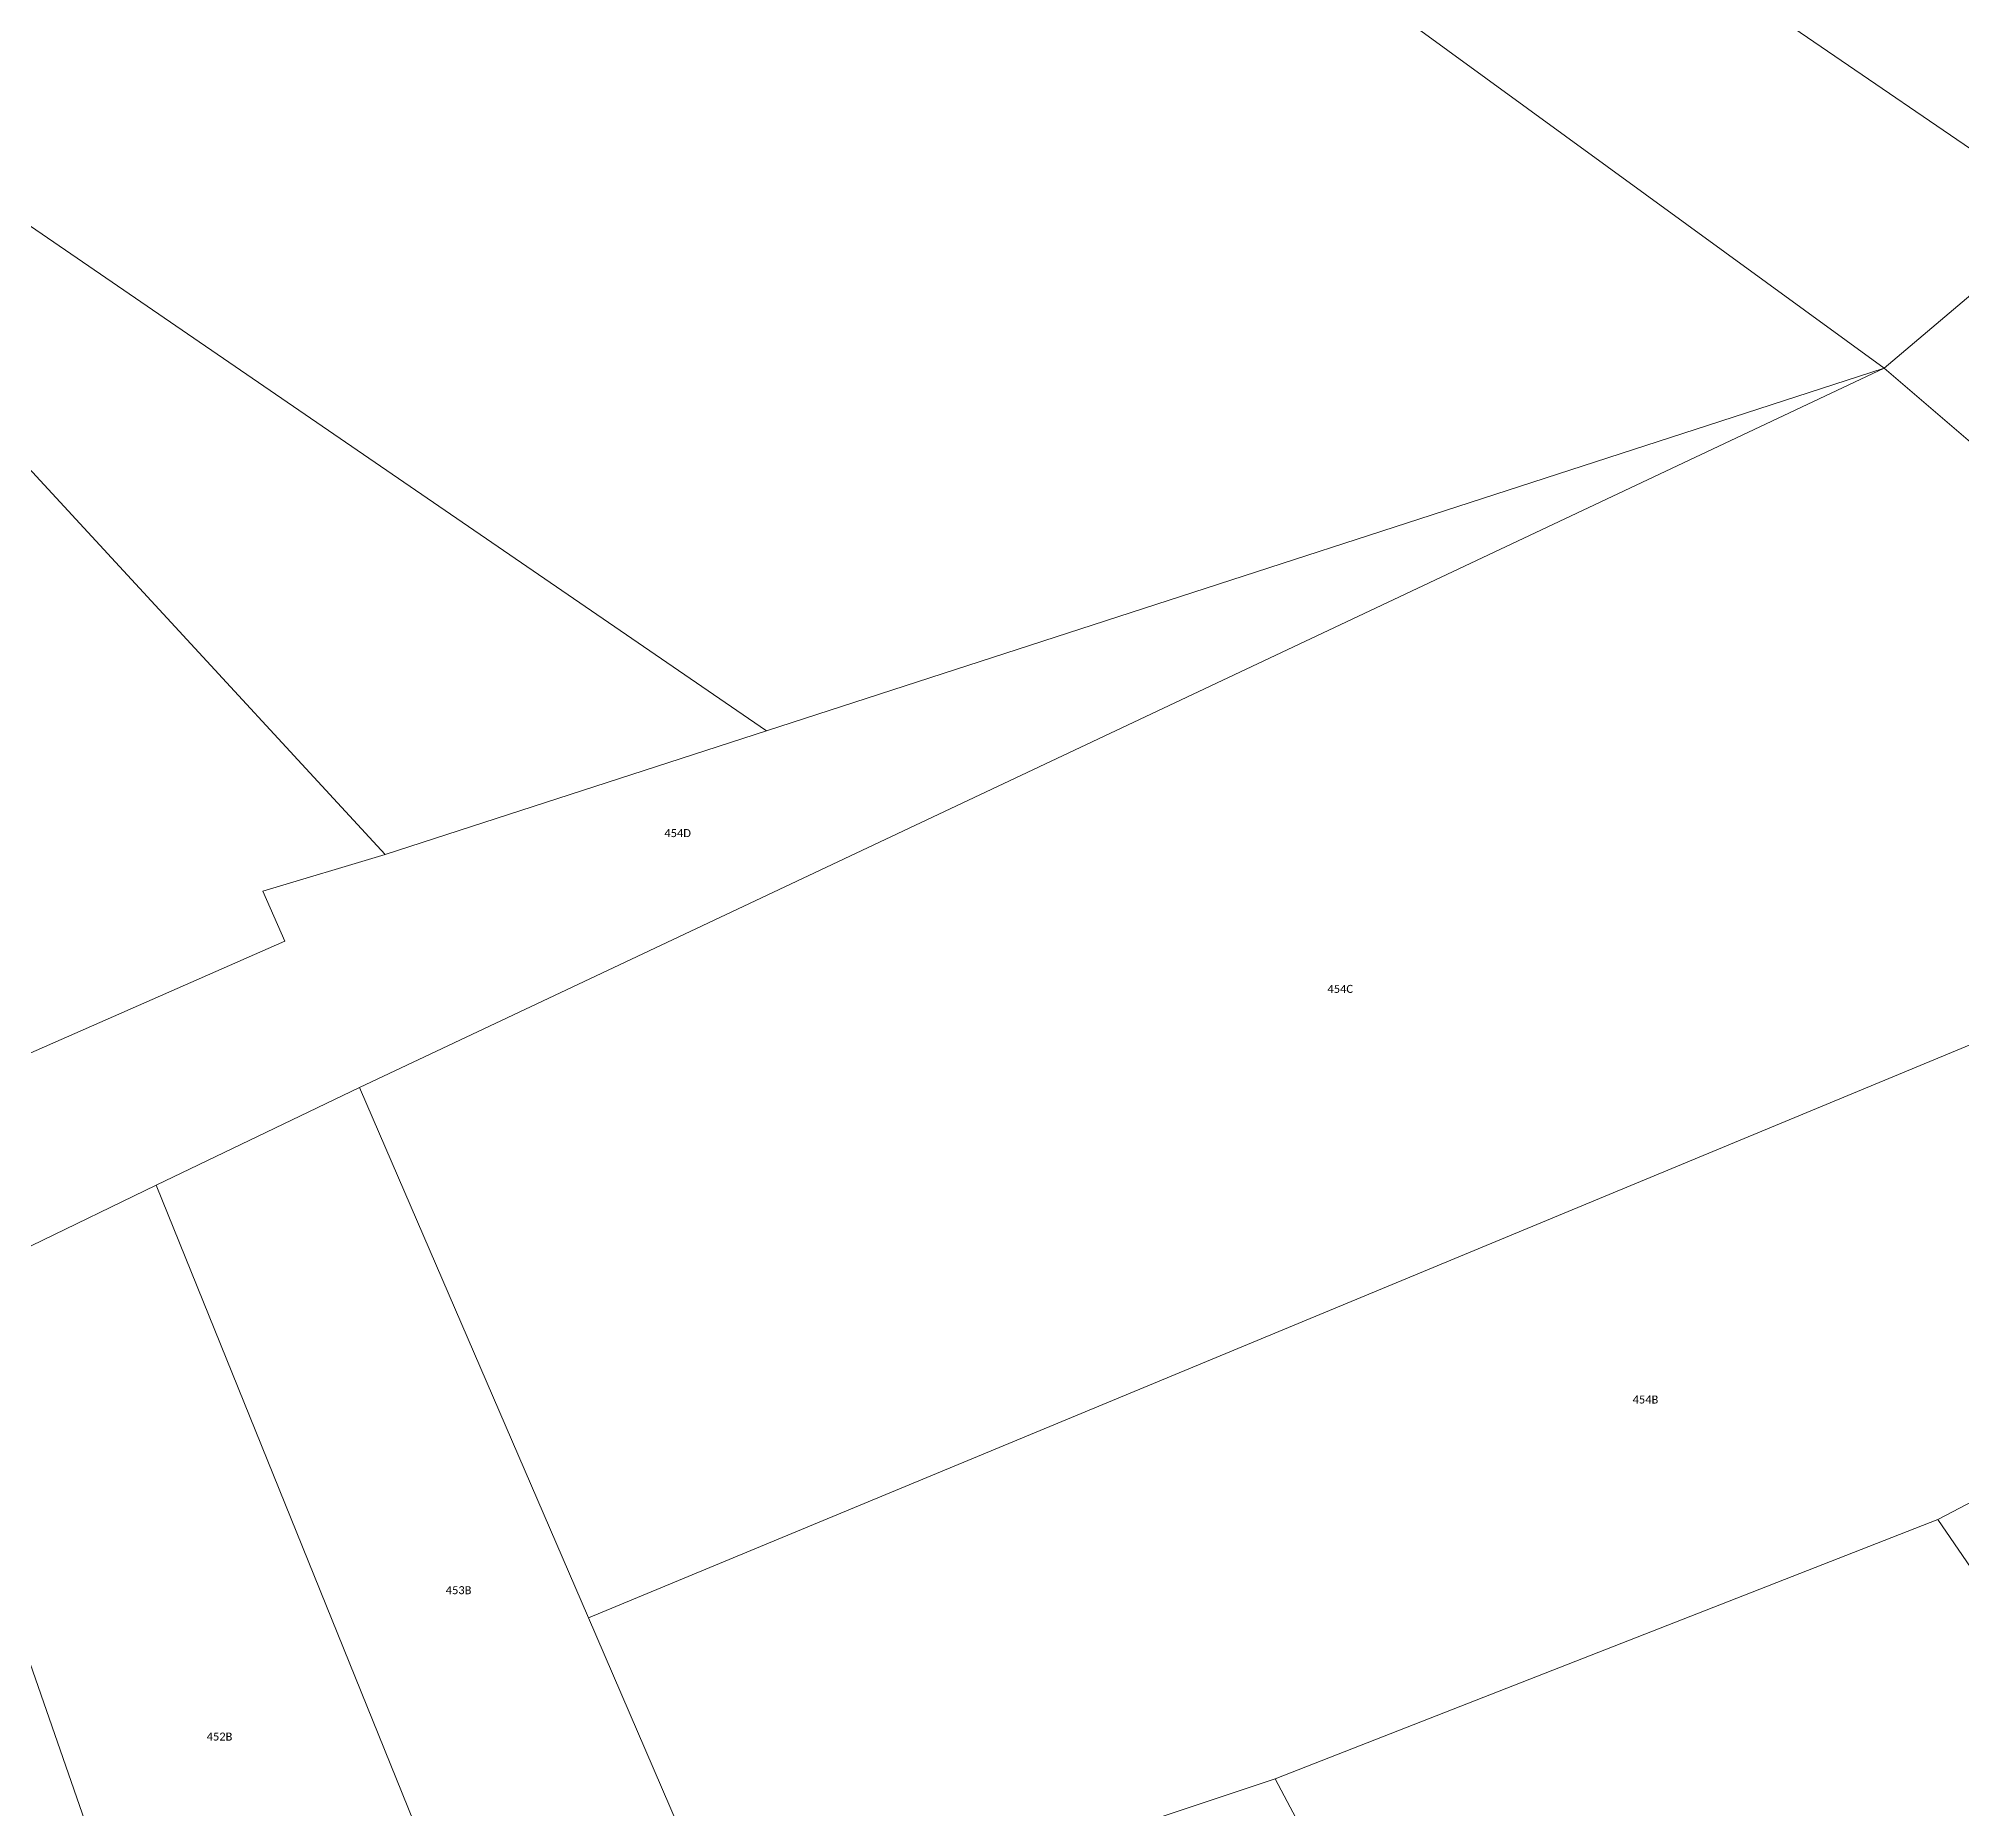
# Model space of a CAD drawing. Header units: metres. Extents: x 113120 to 240396, y 120329 to 242116.
# Drawn here: x 114355 to 114547.3, y 121217.5 to 121394.5 of the extents above; entities that cross this region are included whole.
import ezdxf

# ---------------------------------------------------------------- set-up
doc = ezdxf.new("R2010")
doc.units = ezdxf.units.M
doc.header["$LTSCALE"] = 3
doc.layers.add('Bpn_CaPa', color=78, linetype='Continuous', lineweight=0)
doc.layers.add('Bpt_CaNu', color=7, linetype='Continuous', lineweight=0)
doc.styles.add('Legend', font='')
doc.styles.get('Legend').set_extended_font_data('Calibri')

msp = doc.modelspace()

# ---------------------------------------------------------------- linework, layer by layer
at = {"layer": 'Bpn_CaPa'}
for points in [[(114557.72, 121376.9), (114539.52, 121361.52), (114341.11, 121505.94), (114315.55, 121524.56), (114325.99, 121540.57), (114417.82, 121476.15), (114422.94, 121472.66), (114458.83, 121447.4), (114464.81, 121442.88), (114487.76, 121426.36), (114502, 121416.38), (114525.03, 121399.27), (114557.72, 121376.9)], [(114286.93, 121421.8), (114277.48, 121429.43), (114274.64, 121431.33), (114261.23, 121440.26), (114256.03, 121443.72), (114251.27, 121447), (114246.18, 121450.52), (114239.1, 121455.43), (114235.27, 121458.12), (114231.65, 121460.67), (114227.85, 121463.33), (114223.68, 121466.27), (114235.96, 121475.96), (114293.61, 121521.72), (114301.85, 121528.43), (114306.77, 121525.02), (114309.94, 121522.83), (114312.98, 121520.72), (114315.55, 121524.56), (114341.11, 121505.94), (114539.52, 121361.52), (114427.78, 121325.25), (114286.93, 121421.8)], [(114614.92, 121445.9), (114619.17, 121442.62), (114623.85, 121438.8), (114628.63, 121434.91), (114629.2, 121434.66), (114612.26, 121420.99), (114573.37, 121388.97), (114557.72, 121376.9), (114525.03, 121399.27), (114526.32, 121400.77), (114533.35, 121408.98), (114543.28, 121420.48), (114582.04, 121461.87), (114584.84, 121464.67), (114588.33, 121468.03), (114593.52, 121463.61), (114614.92, 121445.9)], [(114286.93, 121421.8), (114427.78, 121325.25), (114389.65, 121312.89), (114338.11, 121368.75), (114286.93, 121421.8)], [(114557.72, 121376.9), (114573.37, 121388.97), (114693.71, 121278.43), (114692.44, 121276.75), (114677.98, 121257.65), (114671, 121249.54), (114625.18, 121288.4), (114595.54, 121313.54), (114539.52, 121361.52), (114557.72, 121376.9)], [(114338.11, 121368.75), (114389.65, 121312.89), (114377.43, 121309.23), (114379.62, 121304.24), (114335.39, 121284.83), (114331.61, 121289.58), (114328.48, 121293.5), (114325.79, 121296.88), (114290.86, 121340.7), (114338.11, 121368.75)], [(114427.78, 121325.25), (114539.52, 121361.52), (114387.08, 121289.6), (114366.75, 121279.84), (114341.73, 121267.73), (114337.08, 121280.98), (114335.39, 121284.83), (114379.62, 121304.24), (114377.43, 121309.23), (114389.65, 121312.89), (114427.78, 121325.25)], [(114409.98, 121236.6), (114387.08, 121289.6), (114539.52, 121361.52), (114595.54, 121313.54), (114409.98, 121236.6)], [(114424.68, 121202.51), (114409.98, 121236.6), (114595.54, 121313.54), (114625.18, 121288.4), (114591.44, 121270.74), (114544.91, 121246.42), (114478.64, 121220.5), (114424.68, 121202.51)], [(114424.68, 121202.51), (114401.89, 121193.07), (114366.75, 121279.84), (114387.08, 121289.6), (114409.98, 121236.6), (114424.68, 121202.51)], [(114375.04, 121171.39), (114286.07, 121149.37), (114264.49, 121245.63), (114267.72, 121246.97), (114266.99, 121250.41), (114337.08, 121280.98), (114341.73, 121267.73), (114372.04, 121180.65), (114375.04, 121171.39)], [(114341.73, 121267.73), (114366.75, 121279.84), (114401.89, 121193.07), (114372.04, 121180.65), (114341.73, 121267.73)], [(114609.91, 121151.55), (114544.91, 121246.42), (114591.44, 121270.74), (114648.36, 121207.68), (114642.7, 121186.5), (114635.83, 121176.23), (114630.6, 121173.64), (114622.36, 121168.78), (114619.6, 121168.22), (114615.16, 121165.9), (114609.91, 121151.55)], [(114609.91, 121151.55), (114603.27, 121147.19), (114532.11, 121119.64), (114478.64, 121220.5), (114544.91, 121246.42), (114609.91, 121151.55)], [(114424.68, 121202.51), (114478.64, 121220.5), (114532.11, 121119.64), (114522.01, 121116.02), (114507.95, 121112.93), (114481.85, 121105.32), (114468.27, 121102.26), (114424.68, 121202.51)]]:
    msp.add_lwpolyline(points, close=True, dxfattribs=at)

# ---------------------------------------------------------------- texts
at = {"layer": 'Bpt_CaNu', "char_height": 0.8, "attachment_point": 7, "style": 'Legend'}
for s, insert in [('454D', (114417.57, 121314.63)), ('454C', (114483.87, 121299.06)), ('454B', (114514.38, 121258.02)), ('453B', (114395.71, 121238.96)), ('452B', (114371.81, 121224.33))]:
    msp.add_mtext(s, dxfattribs=dict(at, insert=insert))

doc.saveas('drawing.dxf')
